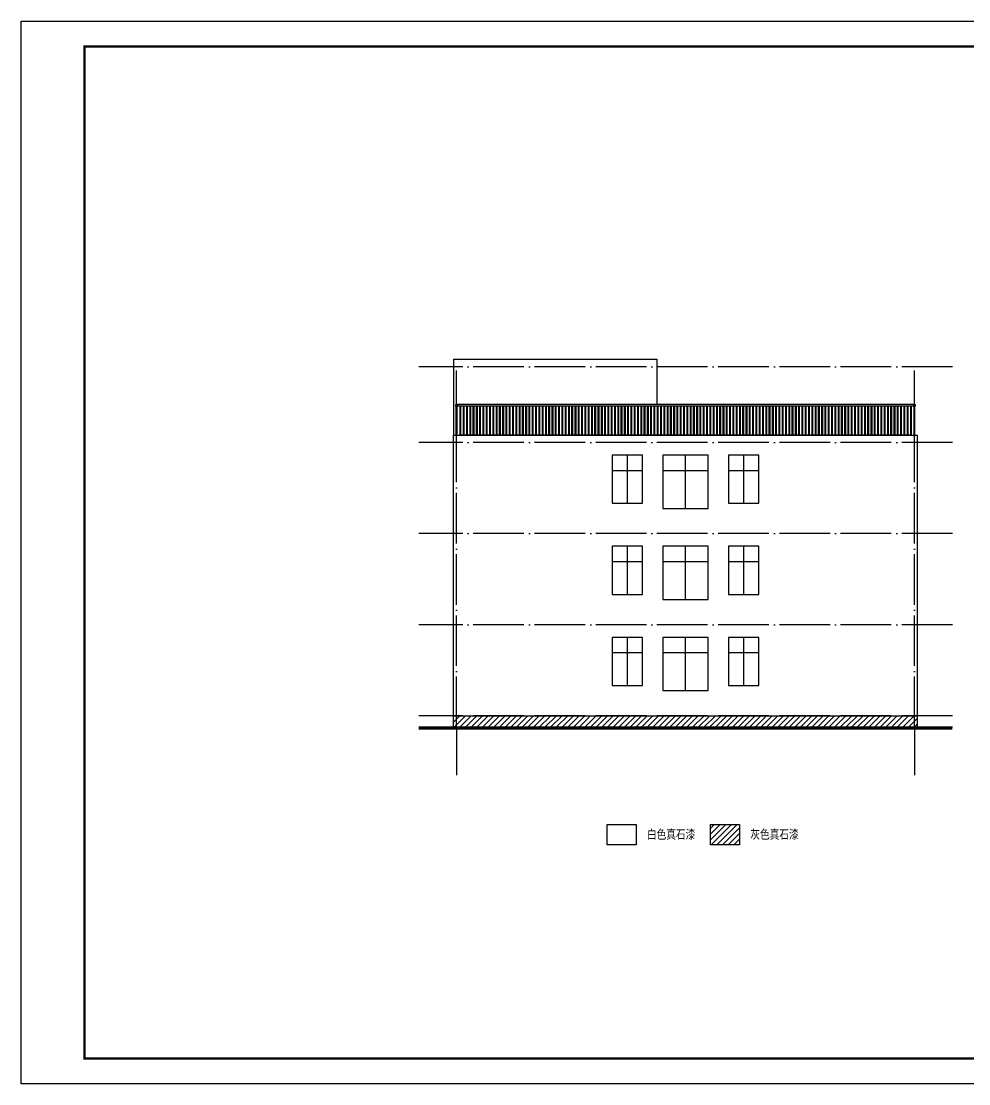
# Model space of a CAD drawing. Extents: x -695846 to 822170, y -413475 to 397179.
# Drawn here: x 399820 to 437274, y -67509 to -25509 of the extents above; entities that cross this region are included whole.
import ezdxf

# ---------------------------------------------------------------- set-up
doc = ezdxf.new("R2010")
doc.units = 0
doc.header["$LTSCALE"] = 1000
doc.header["$MEASUREMENT"] = 0
doc.linetypes.add('DOTE', pattern=[2.42, 2, -0.2, 0.02, -0.2])
for name, color, linetype in [('A-立面阳台栏杆', 157, 'Continuous'), ('AXIS', 3, 'Continuous'), ('DOTE', 1, 'DOTE'), ('PUB_TEXT', 7, 'Continuous'), ('T-图框-175', 175, 'Continuous'), ('WINDOW', 4, 'Continuous')]:
    doc.layers.add(name, color=color, linetype=linetype)
doc.styles.add('-黑体', font='simhei.ttf', dxfattribs={"width": 0.8})

msp = doc.modelspace()

# ---------------------------------------------------------------- hatches: boundary and pattern name
h = msp.add_hatch()
h.set_pattern_fill('ANSI31', color=8, scale=100)
h.set_pattern_definition([(45, (-156914.2, -292743.61), (-112.2532, 112.2532), [])])
h.paths.add_polyline_path([(435250, -52964), (416910, -52964), (416910, -53414), (435250, -53414)])
h = msp.add_hatch()
h.set_pattern_fill('ANSI31', color=8, scale=100)
h.set_pattern_definition([(45, (-112327.45, -292604.46), (-112.2532, 112.2532), [])])
h.paths.add_polyline_path([(427071, -57266), (428210, -57266), (428210, -58067), (427071, -58067)])

# ---------------------------------------------------------------- linework, layer by layer
for p, q in [((416910, -38864), (416910, -41864)), ((424950, -38864), (424950, -40664)), ((416910, -53414), (416910, -41864)), ((416910, -41864), (435250, -41864)), ((435250, -53414), (435250, -41864)), ((436630, -53414), (415530, -53414))]:
    msp.add_line(p, q)
at = {"color": 8}
msp.add_line((416910, -52964), (435250, -52964), dxfattribs=at)
msp.add_lwpolyline([(416910, -38864), (424950, -38864)])
at = {"const_width": 100}
msp.add_lwpolyline([(436630, -53464), (415530, -53464)], dxfattribs=at)
for points in [[(422984, -57266), (424123, -57266), (424123, -58067), (422984, -58067)], [(427071, -57266), (428210, -57266), (428210, -58067), (427071, -58067)]]:
    msp.add_lwpolyline(points, close=True)
at = {"layer": 'A-立面阳台栏杆'}
for points in [[(417000, -40664), (417060, -40664), (417060, -40724), (417000, -40724)], [(435100, -40664), (435160, -40664), (435160, -40724), (435100, -40724)]]:
    msp.add_lwpolyline(points, close=True, dxfattribs=at)
for points in [[(417015, -41864), (417015, -40724)], [(417045, -41864), (417045, -40724)], [(435100, -40664), (417060, -40664)], [(435100, -40724), (417060, -40724)], [(417170, -41864), (417170, -40724)], [(417200, -41864), (417200, -40724)], [(417300, -41864), (417300, -40724)], [(417330, -41864), (417330, -40724)], [(417430, -41864), (417430, -40724)], [(417460, -41864), (417460, -40724)], [(417560, -41864), (417560, -40724)], [(417590, -41864), (417590, -40724)], [(417690, -41864), (417690, -40724)], [(417720, -41864), (417720, -40724)], [(417820, -41864), (417820, -40724)], [(417850, -41864), (417850, -40724)], [(417950, -41864), (417950, -40724)], [(417980, -41864), (417980, -40724)], [(418080, -41864), (418080, -40724)], [(418110, -41864), (418110, -40724)], [(418210, -41864), (418210, -40724)], [(418240, -41864), (418240, -40724)], [(418340, -41864), (418340, -40724)], [(418370, -41864), (418370, -40724)], [(418470, -41864), (418470, -40724)], [(418500, -41864), (418500, -40724)], [(418600, -41864), (418600, -40724)], [(418630, -41864), (418630, -40724)], [(418730, -41864), (418730, -40724)], [(418760, -41864), (418760, -40724)], [(418860, -41864), (418860, -40724)], [(418890, -41864), (418890, -40724)], [(418990, -41864), (418990, -40724)], [(419020, -41864), (419020, -40724)], [(419120, -41864), (419120, -40724)], [(419150, -41864), (419150, -40724)], [(419250, -41864), (419250, -40724)], [(419280, -41864), (419280, -40724)], [(419380, -41864), (419380, -40724)], [(419410, -41864), (419410, -40724)], [(419510, -41864), (419510, -40724)], [(419540, -41864), (419540, -40724)], [(419640, -41864), (419640, -40724)], [(419670, -41864), (419670, -40724)], [(419770, -41864), (419770, -40724)], [(419800, -41864), (419800, -40724)], [(419900, -41864), (419900, -40724)], [(419930, -41864), (419930, -40724)], [(420030, -41864), (420030, -40724)], [(420060, -41864), (420060, -40724)], [(420160, -41864), (420160, -40724)], [(420190, -41864), (420190, -40724)], [(420290, -41864), (420290, -40724)], [(420320, -41864), (420320, -40724)], [(420420, -41864), (420420, -40724)], [(420450, -41864), (420450, -40724)], [(420550, -41864), (420550, -40724)], [(420580, -41864), (420580, -40724)], [(420680, -41864), (420680, -40724)], [(420710, -41864), (420710, -40724)], [(420810, -41864), (420810, -40724)], [(420840, -41864), (420840, -40724)], [(420940, -41864), (420940, -40724)], [(420970, -41864), (420970, -40724)], [(421070, -41864), (421070, -40724)], [(421100, -41864), (421100, -40724)], [(421200, -41864), (421200, -40724)], [(421230, -41864), (421230, -40724)], [(421330, -41864), (421330, -40724)], [(421360, -41864), (421360, -40724)], [(421460, -41864), (421460, -40724)], [(421490, -41864), (421490, -40724)], [(421590, -41864), (421590, -40724)], [(421620, -41864), (421620, -40724)], [(421720, -41864), (421720, -40724)], [(421750, -41864), (421750, -40724)], [(421850, -41864), (421850, -40724)], [(421880, -41864), (421880, -40724)], [(421980, -41864), (421980, -40724)], [(422010, -41864), (422010, -40724)], [(422110, -41864), (422110, -40724)], [(422140, -41864), (422140, -40724)], [(422240, -41864), (422240, -40724)], [(422270, -41864), (422270, -40724)], [(422370, -41864), (422370, -40724)], [(422400, -41864), (422400, -40724)], [(422500, -41864), (422500, -40724)], [(422530, -41864), (422530, -40724)], [(422630, -41864), (422630, -40724)], [(422660, -41864), (422660, -40724)], [(422760, -41864), (422760, -40724)], [(422790, -41864), (422790, -40724)], [(422890, -41864), (422890, -40724)], [(422920, -41864), (422920, -40724)], [(423020, -41864), (423020, -40724)], [(423050, -41864), (423050, -40724)], [(423150, -41864), (423150, -40724)], [(423180, -41864), (423180, -40724)], [(423280, -41864), (423280, -40724)], [(423310, -41864), (423310, -40724)], [(423410, -41864), (423410, -40724)], [(423440, -41864), (423440, -40724)], [(423540, -41864), (423540, -40724)], [(423570, -41864), (423570, -40724)], [(423670, -41864), (423670, -40724)], [(423700, -41864), (423700, -40724)], [(423800, -41864), (423800, -40724)], [(423830, -41864), (423830, -40724)], [(423930, -41864), (423930, -40724)], [(423960, -41864), (423960, -40724)], [(424060, -41864), (424060, -40724)], [(424090, -41864), (424090, -40724)], [(424190, -41864), (424190, -40724)], [(424220, -41864), (424220, -40724)], [(424320, -41864), (424320, -40724)], [(424350, -41864), (424350, -40724)], [(424450, -41864), (424450, -40724)], [(424480, -41864), (424480, -40724)], [(424580, -41864), (424580, -40724)], [(424610, -41864), (424610, -40724)], [(424710, -41864), (424710, -40724)], [(424740, -41864), (424740, -40724)], [(424840, -41864), (424840, -40724)], [(424870, -41864), (424870, -40724)], [(424970, -41864), (424970, -40724)], [(425000, -41864), (425000, -40724)], [(425100, -41864), (425100, -40724)], [(425130, -41864), (425130, -40724)], [(425230, -41864), (425230, -40724)], [(425260, -41864), (425260, -40724)], [(425360, -41864), (425360, -40724)], [(425390, -41864), (425390, -40724)], [(425490, -41864), (425490, -40724)], [(425520, -41864), (425520, -40724)], [(425620, -41864), (425620, -40724)], [(425650, -41864), (425650, -40724)], [(425750, -41864), (425750, -40724)], [(425780, -41864), (425780, -40724)], [(425880, -41864), (425880, -40724)], [(425910, -41864), (425910, -40724)], [(426010, -41864), (426010, -40724)], [(426040, -41864), (426040, -40724)], [(426140, -41864), (426140, -40724)], [(426170, -41864), (426170, -40724)], [(426270, -41864), (426270, -40724)], [(426300, -41864), (426300, -40724)], [(426400, -41864), (426400, -40724)], [(426430, -41864), (426430, -40724)], [(426530, -41864), (426530, -40724)], [(426560, -41864), (426560, -40724)], [(426660, -41864), (426660, -40724)], [(426690, -41864), (426690, -40724)], [(426790, -41864), (426790, -40724)], [(426820, -41864), (426820, -40724)], [(426920, -41864), (426920, -40724)], [(426950, -41864), (426950, -40724)], [(427050, -41864), (427050, -40724)], [(427080, -41864), (427080, -40724)], [(427180, -41864), (427180, -40724)], [(427210, -41864), (427210, -40724)], [(427310, -41864), (427310, -40724)], [(427340, -41864), (427340, -40724)], [(427440, -41864), (427440, -40724)], [(427470, -41864), (427470, -40724)], [(427570, -41864), (427570, -40724)], [(427600, -41864), (427600, -40724)], [(427700, -41864), (427700, -40724)], [(427730, -41864), (427730, -40724)], [(427830, -41864), (427830, -40724)], [(427860, -41864), (427860, -40724)], [(427960, -41864), (427960, -40724)], [(427990, -41864), (427990, -40724)], [(428090, -41864), (428090, -40724)], [(428120, -41864), (428120, -40724)], [(428220, -41864), (428220, -40724)], [(428250, -41864), (428250, -40724)], [(428350, -41864), (428350, -40724)], [(428380, -41864), (428380, -40724)], [(428480, -41864), (428480, -40724)], [(428510, -41864), (428510, -40724)], [(428610, -41864), (428610, -40724)], [(428640, -41864), (428640, -40724)], [(428740, -41864), (428740, -40724)], [(428770, -41864), (428770, -40724)], [(428870, -41864), (428870, -40724)], [(428900, -41864), (428900, -40724)], [(429000, -41864), (429000, -40724)], [(429030, -41864), (429030, -40724)], [(429130, -41864), (429130, -40724)], [(429160, -41864), (429160, -40724)], [(429260, -41864), (429260, -40724)], [(429290, -41864), (429290, -40724)], [(429390, -41864), (429390, -40724)], [(429420, -41864), (429420, -40724)], [(429520, -41864), (429520, -40724)], [(429550, -41864), (429550, -40724)], [(429650, -41864), (429650, -40724)], [(429680, -41864), (429680, -40724)], [(429780, -41864), (429780, -40724)], [(429810, -41864), (429810, -40724)], [(429910, -41864), (429910, -40724)], [(429940, -41864), (429940, -40724)], [(430040, -41864), (430040, -40724)], [(430070, -41864), (430070, -40724)], [(430170, -41864), (430170, -40724)], [(430200, -41864), (430200, -40724)], [(430300, -41864), (430300, -40724)], [(430330, -41864), (430330, -40724)], [(430430, -41864), (430430, -40724)], [(430460, -41864), (430460, -40724)], [(430560, -41864), (430560, -40724)], [(430590, -41864), (430590, -40724)], [(430690, -41864), (430690, -40724)], [(430720, -41864), (430720, -40724)], [(430820, -41864), (430820, -40724)], [(430850, -41864), (430850, -40724)], [(430950, -41864), (430950, -40724)], [(430980, -41864), (430980, -40724)], [(431080, -41864), (431080, -40724)], [(431110, -41864), (431110, -40724)], [(431210, -41864), (431210, -40724)], [(431240, -41864), (431240, -40724)], [(431340, -41864), (431340, -40724)], [(431370, -41864), (431370, -40724)], [(431470, -41864), (431470, -40724)], [(431500, -41864), (431500, -40724)], [(431600, -41864), (431600, -40724)], [(431630, -41864), (431630, -40724)], [(431730, -41864), (431730, -40724)], [(431760, -41864), (431760, -40724)], [(431860, -41864), (431860, -40724)], [(431890, -41864), (431890, -40724)], [(431990, -41864), (431990, -40724)], [(432020, -41864), (432020, -40724)], [(432120, -41864), (432120, -40724)], [(432150, -41864), (432150, -40724)], [(432250, -41864), (432250, -40724)], [(432280, -41864), (432280, -40724)], [(432380, -41864), (432380, -40724)], [(432410, -41864), (432410, -40724)], [(432510, -41864), (432510, -40724)], [(432540, -41864), (432540, -40724)], [(432640, -41864), (432640, -40724)], [(432670, -41864), (432670, -40724)], [(432770, -41864), (432770, -40724)], [(432800, -41864), (432800, -40724)], [(432900, -41864), (432900, -40724)], [(432930, -41864), (432930, -40724)], [(433030, -41864), (433030, -40724)], [(433060, -41864), (433060, -40724)], [(433160, -41864), (433160, -40724)], [(433190, -41864), (433190, -40724)], [(433290, -41864), (433290, -40724)], [(433320, -41864), (433320, -40724)], [(433420, -41864), (433420, -40724)], [(433450, -41864), (433450, -40724)], [(433550, -41864), (433550, -40724)], [(433580, -41864), (433580, -40724)], [(433680, -41864), (433680, -40724)], [(433710, -41864), (433710, -40724)], [(433810, -41864), (433810, -40724)], [(433840, -41864), (433840, -40724)], [(433940, -41864), (433940, -40724)], [(433970, -41864), (433970, -40724)], [(434070, -41864), (434070, -40724)], [(434100, -41864), (434100, -40724)], [(434200, -41864), (434200, -40724)], [(434230, -41864), (434230, -40724)], [(434330, -41864), (434330, -40724)], [(434360, -41864), (434360, -40724)], [(434460, -41864), (434460, -40724)], [(434490, -41864), (434490, -40724)], [(434590, -41864), (434590, -40724)], [(434620, -41864), (434620, -40724)], [(434720, -41864), (434720, -40724)], [(434750, -41864), (434750, -40724)], [(434850, -41864), (434850, -40724)], [(434880, -41864), (434880, -40724)], [(434980, -41864), (434980, -40724)], [(435010, -41864), (435010, -40724)], [(435115, -41864), (435115, -40724)], [(435145, -41864), (435145, -40724)]]:
    msp.add_lwpolyline(points, dxfattribs=at)
at = {"layer": 'A-立面阳台栏杆', "color": 8}
msp.add_lwpolyline([(435010, -41864), (417150, -41864)], dxfattribs=at)
at = {"layer": 'AXIS'}
for p, q in [((417030, -53414), (417030, -55314)), ((435130, -53414), (435130, -55314))]:
    msp.add_line(p, q, dxfattribs=at)
at = {"layer": 'DOTE'}
for p, q in [((436630, -39164), (415530, -39164)), ((417030, -53414), (417030, -39164)), ((435130, -53414), (435130, -39164)), ((436630, -42164), (415530, -42164)), ((436630, -45764), (415530, -45764)), ((436630, -49364), (415530, -49364)), ((436630, -52964), (415530, -52964))]:
    msp.add_line(p, q, dxfattribs=at)
at = {"layer": 'T-图框-175'}
msp.add_lwpolyline([(399820, -67509), (399820, -25509), (459220, -25509), (459220, -67509)], close=True, dxfattribs=at)
at = {"layer": 'T-图框-175', "const_width": 100}
msp.add_lwpolyline([(402320, -66509), (458220, -66509), (458220, -26509), (402320, -26509)], close=True, dxfattribs=at)
at = {"layer": 'WINDOW'}
for points in [[(423180, -44564), (424380, -44564), (424380, -42664), (423180, -42664)], [(425180, -44764), (426980, -44764), (426980, -42664), (425180, -42664)], [(427780, -44564), (428980, -44564), (428980, -42664), (427780, -42664)], [(423180, -48164), (424380, -48164), (424380, -46264), (423180, -46264)], [(425180, -48364), (426980, -48364), (426980, -46264), (425180, -46264)], [(427780, -48164), (428980, -48164), (428980, -46264), (427780, -46264)], [(423180, -51764), (424380, -51764), (424380, -49864), (423180, -49864)], [(425180, -51964), (426980, -51964), (426980, -49864), (425180, -49864)], [(427780, -51764), (428980, -51764), (428980, -49864), (427780, -49864)]]:
    msp.add_lwpolyline(points, close=True, dxfattribs=at)
for points in [[(423780, -44564), (423780, -42664)], [(426080, -44764), (426080, -42664)], [(428380, -44564), (428380, -42664)], [(423180, -43264), (424380, -43264)], [(425180, -43264), (426980, -43264)], [(427780, -43264), (428980, -43264)], [(423780, -48164), (423780, -46264)], [(426080, -48364), (426080, -46264)], [(428380, -48164), (428380, -46264)], [(423180, -46864), (424380, -46864)], [(425180, -46864), (426980, -46864)], [(427780, -46864), (428980, -46864)], [(423780, -51764), (423780, -49864)], [(426080, -51964), (426080, -49864)], [(428380, -51764), (428380, -49864)], [(423180, -50464), (424380, -50464)], [(425180, -50464), (426980, -50464)], [(427780, -50464), (428980, -50464)]]:
    msp.add_lwpolyline(points, dxfattribs=at)

# ---------------------------------------------------------------- texts
at = {"layer": 'PUB_TEXT', "style": '-黑体', "width": 0.8}
for s, p in [('白色真石漆', (424556, -57827, -343)), ('灰色真石漆', (428642, -57827, -343))]:
    msp.add_text(s, height=350, dxfattribs=at).set_placement(p)

doc.saveas('drawing.dxf')
